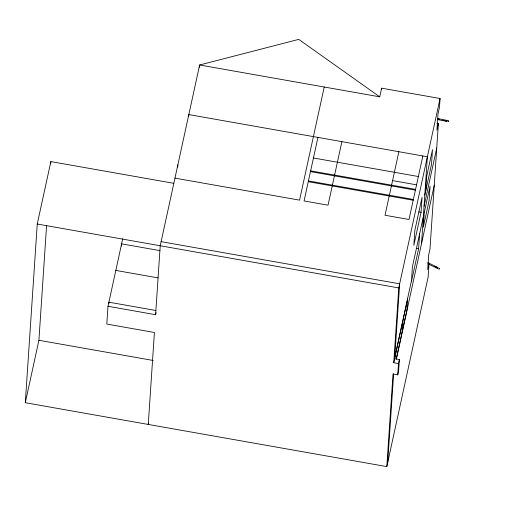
<?xml version="1.0" encoding="UTF-8"?>
<svg xmlns="http://www.w3.org/2000/svg" width="506" height="506" viewBox="0 0 506 506"><rect width="100%" height="100%" fill="white"/><g stroke="black" fill="none" stroke-linecap="round" stroke-linejoin="round"><path stroke-width="0.76" d="M428.987 264.119L428.108 277.199L386.812 466.608L25.3 402.713L37.254 224.025L50.866 161.591L173.83 183.324M25.3 402.713L38.911 340.279L46.603 225.353M50.708 163.95L50.866 161.591M122.743 238.655L107.999 306.288L106.81 324.068L154.419 332.486L148.264 424.445L148.562 423.079M108.79 303.739L108.891 302.19L155.734 310.469M121.465 246.061L121.611 243.854L160.004 250.641M107.999 306.288L155.608 314.7L160.219 245.758L199.63 64.989L298.736 39.392L379.734 96.829L381.619 88.183L440.062 98.512L439.48 107.228L438.013 113.951L436.931 130.175L438.392 123.451L436.842 123.179M177.707 167.132L177.859 164.848M188.713 116.133L188.82 114.59L427.361 156.752L421.561 243.481M199.478 67.292L199.63 64.989L379.734 96.829M381.518 89.714L381.619 88.183M386.812 466.608L393.004 374.023L397.741 374.857L398.633 370.759L399.392 359.488L394.655 358.653L399.658 283.828L161.11 241.659M397.741 374.857L398.494 363.586L393.757 362.745L398.766 287.92L440.062 98.512M387.704 462.516L393.643 373.694M402.112 332.259L402.865 320.981M423.358 216.6L412.403 266.858L411.403 281.766L418.607 248.724L419.607 233.816M421.049 212.286L422.042 197.372L414.838 230.413L413.845 245.328L421.049 212.286L418.791 211.887M425.742 190.743L426.716 176.189L432.497 149.681L431.523 164.235L424.8 195.069M438.392 123.451L429.999 248.92L428.658 255.062L427.697 269.502L428.867 264.119M428.493 263.183L428.671 262.759L428.455 263.082M439.075 268.882C440.125 266.7 438.145 270.78 439.24 268.553M155.608 314.7L156.05 312.651M324.226 87.013L299.558 200.148L174.962 178.125M317.926 137.411L304.074 200.945L328.046 205.183L341.898 141.648M398.873 151.718L385.022 215.252L409 219.49L422.852 155.956M424.053 206.22L436.754 147.98M394.724 357.546L411.473 280.729M393.757 362.745L407.659 298.989L406.906 310.26L396.242 359.159M396.375 359.001L434.262 185.24M398.494 363.586L399.392 359.488M446.659 120.681L446.646 121.535L447.013 121.111M428.044 263.898L428.323 263.537M446.709 120.523L446.931 121.181M428.171 263.651L428.43 263.076M428.443 263.297L428.5 263.012M437.443 268.11L437.418 268.357M437.703 267.826L437.886 267.332L437.646 267.952M446.785 120.51L446.969 120.226L447.032 120.668M437.361 268.42L428.171 263.917M313.442 157.98L418.367 176.524M392.58 180.604L416.552 184.842M310.633 170.845L415.559 189.389M310.469 171.616L415.394 190.167M308.439 180.927L413.364 199.472M308.268 181.698L413.193 200.243M416.356 248.326L418.607 248.724M37.254 224.025L398.766 287.92M115.817 270.425L158.049 277.889M38.911 340.279L153.318 360.5M437.804 118.556L446.937 120.384M437.785 118.891L439.316 119.201M445.432 120.428L446.962 120.732M442.301 120.175L446.121 120.94M437.595 119.58L446.735 121.408M427.918 262.633L437.823 267.497M434.42 266.194L437.861 267.876M437.456 118.271L437.538 118.644M448.208 121.351C448.594 123.072 448.885 119.018 448.208 121.351M448.386 121.257L448.386 121.257M424.281 212.59L423.307 227.143L429.088 200.635L430.062 186.081L424.281 212.59"/></g></svg>
